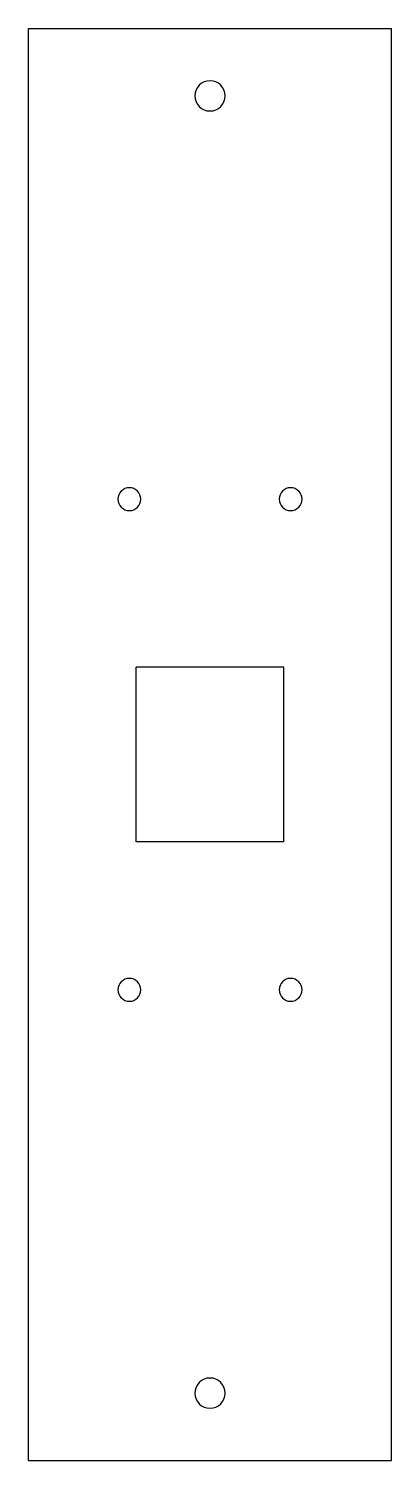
# Model space of a CAD drawing. Header units: millimetres. Extents: x 0 to 54, y 0 to 213.
import ezdxf

# ---------------------------------------------------------------- set-up
doc = ezdxf.new("R2010")
doc.units = ezdxf.units.MM

msp = doc.modelspace()

# ---------------------------------------------------------------- linework, layer by layer
for p, q in [((0, 0, 5), (0, 213, 5)), ((0, 213, 5), (54, 213, 5)), ((54, 0, 5), (54, 213, 5)), ((16, 92, 5), (16, 118, 5)), ((38, 118, 5), (16, 118, 5)), ((38, 92, 5), (38, 118, 5)), ((38, 92, 5), (16, 92, 5)), ((0, 0, 5), (54, 0, 5))]:
    msp.add_line(p, q)
for centre, radius, start, end in [((27, 203, 5), 2.25, 0, 180), ((27, 203, 5), 2.25, -180, 0), ((15, 143, 5), 1.7, 0, 180), ((15, 143, 5), 1.7, -180, 0), ((39, 143, 5), 1.7, 0, 180), ((39, 143, 5), 1.7, -180, 0), ((15, 70, 5), 1.7, 0, 180), ((39, 70, 5), 1.7, 0, 180), ((15, 70, 5), 1.7, -180, 0), ((39, 70, 5), 1.7, -180, 0), ((27, 10, 5), 2.25, 0, 180), ((27, 10, 5), 2.25, -180, 0)]:
    msp.add_arc(centre, radius, start, end)

doc.saveas('drawing.dxf')
